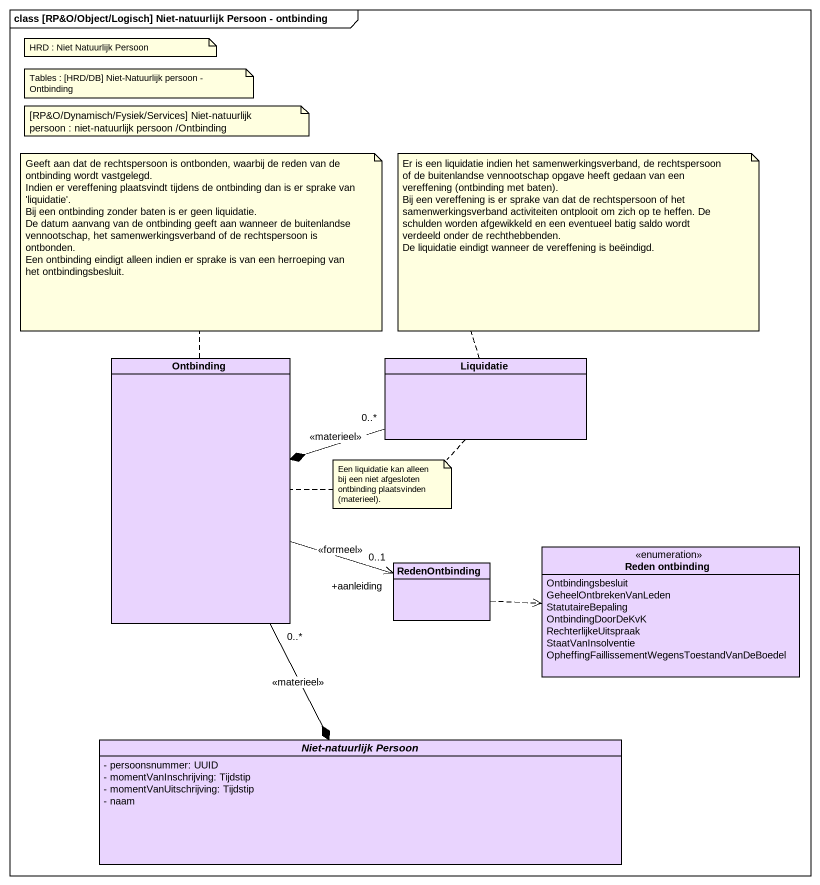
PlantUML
@startuml
mainframe class [RP&O/Object/Logisch] Niet-natuurlijk Persoon - ontbinding
hide circle
hide empty members
skinparam classAttributeIconSize 0
class Ontbinding #E9D4FE
class Liquidatie #E9D4FE
class RedenOntbinding #E9D4FE
enum "Reden ontbinding" as Reden_ontbinding #E9D4FE {
  Ontbindingsbesluit
  GeheelOntbrekenVanLeden
  StatutaireBepaling
  OntbindingDoorDeKvK
  RechterlijkeUitspraak
  StaatVanInsolventie
  OpheffingFaillissementWegensToestandVanDeBoedel
}
abstract class "Niet-natuurlijk Persoon" as Niet_natuurlijk_Persoon #E9D4FE {
  - persoonsnummer: UUID
  - momentVanInschrijving: Tijdstip
  - momentVanUitschrijving: Tijdstip
  - naam
}
Ontbinding -right-> "+aanleiding\n0..1" RedenOntbinding : <<formeel>>
Ontbinding "0..*" --* Niet_natuurlijk_Persoon : <<materieel>>
Liquidatie "0..*" -left-* Ontbinding : <<materieel>>
RedenOntbinding .right.> Reden_ontbinding
note as N1
  HRD : Niet Natuurlijk Persoon
end note
note as N2
  Tables : [HRD/DB] Niet-Natuurlijk persoon - Ontbinding
end note
note as N3
  [RP&O/Dynamisch/Fysiek/Services] Niet-natuurlijk persoon : niet-natuurlijk persoon /Ontbinding
end note
note top of Ontbinding
  Geeft aan dat de rechtspersoon is ontbonden, waarbij de reden van de ontbinding wordt vastgelegd.
  Indien er vereffening plaatsvindt tijdens de ontbinding dan is er sprake van 'liquidatie'.
  Bij een ontbinding zonder baten is er geen liquidatie.
  De datum aanvang van de ontbinding geeft aan wanneer de buitenlandse vennootschap, het samenwerkingsverband of de rechtspersoon is ontbonden.
  Een ontbinding eindigt alleen indien er sprake is van een herroeping van het ontbindingsbesluit.
end note
note top of Liquidatie
  Er is een liquidatie indien het samenwerkingsverband, de rechtspersoon of de buitenlandse vennootschap opgave heeft gedaan van een vereffening (ontbinding met baten).
  Bij een vereffening is er sprake van dat de rechtspersoon of het samenwerkingsverband activiteiten ontplooit om zich op te heffen. De schulden worden afgewikkeld en een eventueel batig saldo wordt verdeeld onder de rechthebbenden.
  De liquidatie eindigt wanneer de vereffening is beëindigd.
end note
note as N6
  Een liquidatie kan alleen bij een niet afgesloten ontbinding plaatsvinden (materieel).
end note
N6 .. Ontbinding
N6 .. Liquidatie
@enduml
